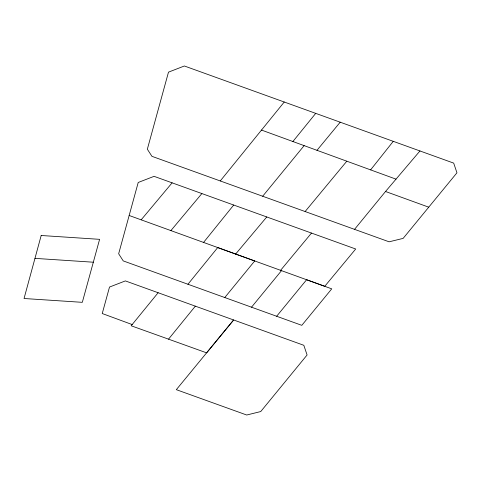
<?xml version="1.0" encoding="UTF-8"?>
<svg xmlns="http://www.w3.org/2000/svg" width="481" height="481" viewBox="0 0 481 481"><rect width="100%" height="100%" fill="white"/><g stroke="black" fill="none" stroke-linecap="round" stroke-linejoin="round"><path stroke-width="0.72" d="M370.61 169.877L393.254 141.33L453.691 163.113L456.95 172.799L403.138 238.384L389.105 241.811L151.936 156.325L147.342 149.212L168.488 72.15L184.367 65.987L393.254 141.33M203.559 242.436L233.7 205.032M220.256 180.952L284.241 102.02M292.887 141.528L315.722 113.36M187.945 284.241L217.719 247.565L254.72 260.955L224.771 297.541M158.135 292.737L131.181 325.769L168.53 339.159L195.34 306.156M262.68 196.236L304.142 145.623M354.545 229.353L385.528 191.492L419.967 150.944M251.521 307.191L281.499 270.647L129.161 215.488M276.653 316.257L306.613 279.738L331.746 288.847L301.809 325.336L123.238 260.906L118.657 253.776L138.215 182.473L154.07 176.335L355.7 249.002L324.759 286.303L280.591 270.322L311.502 233.063M316.985 150.306L340.205 122.18M305.116 211.544L346.807 161.201M141.167 219.829L172.12 182.828M170.899 230.597L201.882 193.56M235.642 254.052L266.763 216.961M34.963 258.369L93.326 262.211M168.53 339.159L206.62 352.844L233.634 319.979L176.323 389.664L246.711 415.013L260.738 411.55L307.088 354.984L303.824 345.298L125.373 280.91L109.512 287.049L102.243 313.534L132.167 324.561M385.528 191.492L428.733 207.179M261.496 130.068L396.013 179.148M41.186 235.498L24.05 298.503L82.317 302.333L99.603 239.334L41.186 235.498"/></g></svg>
